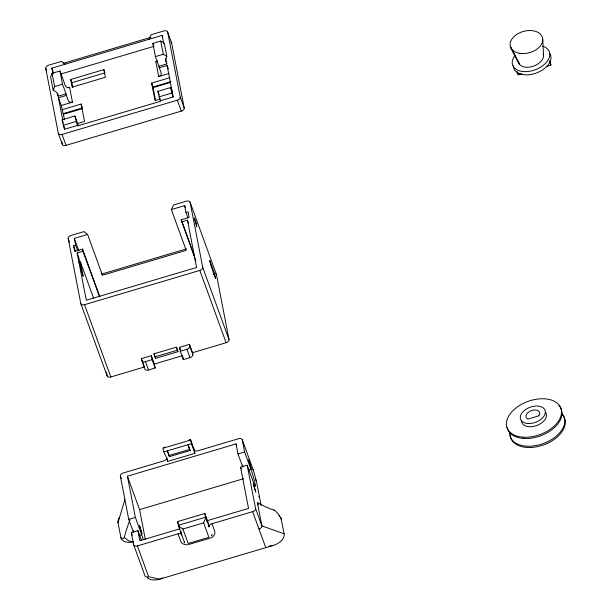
<?xml version="1.0" encoding="UTF-8"?>
<svg xmlns="http://www.w3.org/2000/svg" width="611" height="611" viewBox="0 0 611 611"><rect width="100%" height="100%" fill="white"/><g stroke="black" fill="none" stroke-linecap="round" stroke-linejoin="round"><path stroke-width="0.92" d="M211.941 535.549L211.91 534.64L211.78 535.236M119.634 517.189A13.014 8.012 -20 0 0 117.992 522.779L121.07 538.199L122.559 538.917L124.048 537.749L124.514 536.527A62.475 17.879 -78.8 0 1 129.914 520.037M117.992 522.779L124.835 499.638M52.08 73.335L50.644 76.963L53.203 90.176L56.739 92.33L58.144 96.187L66.026 93.85L62.513 84.211L59.962 70.991L52.08 73.335L54.639 86.548L53.203 90.176M158.913 66.248L155.408 56.609L152.849 43.396L160.731 41.059L164.275 43.205L166.826 56.426L165.39 60.054L166.795 63.911L158.913 66.248L161.098 72.976A3.467 2.719 -11 0 1 158.715 76.535L155.851 61.734A3.467 2.719 -11 0 0 157.378 60.894M148.885 39.325L151.07 34.766L163.924 30.94A3.467 2.139 -20 0 1 167.651 32.07L171.63 42.999L184.209 108.017A3.467 2.139 -20 0 1 181.299 111.118L66.019 145.365A3.467 2.139 -20 0 1 62.291 144.234L58.312 133.313L45.733 68.295A3.467 2.139 -20 0 1 48.643 65.194L61.497 61.375L65.117 64.208M141.378 358.642L144.776 368.845A3.467 2.139 -20 0 0 148.504 369.968L155.141 367.998L154.369 364.034L151.329 355.686L141.378 358.642L144.417 366.99L110.828 376.972A3.467 2.139 -20 0 1 107.101 375.841L80.789 303.552L68.211 238.534A3.467 2.139 -20 0 1 71.12 235.434L83.974 231.615L87.594 234.448L102.442 275.255L186.21 250.373L171.363 209.565L173.547 205.006L186.401 201.187A3.467 2.139 -20 0 1 190.128 202.31L216.439 274.606L229.026 339.624A3.467 2.139 -20 0 1 226.116 342.725L192.526 352.7L192.885 354.556A3.467 2.139 -20 0 1 189.975 357.649L183.338 359.627L180.298 351.272L179.535 347.308L189.486 344.352L192.526 352.7M274.591 510.368L273.972 510.04M203.639 522.856L205.586 518.265L204.891 513.492L177.526 521.618L178.718 526.247L182.903 529.019L203.639 522.856L208.893 537.313L188.173 543.469L182.903 529.019M188.83 440.256L189.937 439.462L190.601 439.767L194.183 449.65L194.901 453.354L167.529 461.481C169.01 459.312 158.837 447.29 165.077 447.107M162.77 577.953L159.601 579.175A13.014 8.012 -20 0 1 147.159 577.701M63.231 63.353L150.978 37.286M52.874 73.473L51.843 68.149L162.152 35.385L162.778 37.095M61.031 73.969L154.018 46.344M103.878 69.623L105.359 77.291L72.182 87.144L70.7 79.483L103.878 69.623L104.748 72.037M54.639 86.548L62.513 84.211M155.408 56.609L163.29 54.272L166.826 56.426M72.854 87.801L71.869 82.691L105.046 72.839M67.874 87.869L69.593 87.358L72.457 102.159L61.26 105.482L64.575 119.794M155.851 61.734L157.569 61.222M62.75 119.977L58.45 97.775L66.332 95.431L66.026 93.85M159.227 67.836L167.101 65.499L168.353 68.921M158.715 76.535L169.048 73.465M62.078 109.713L81.156 104.046L82.103 107.162M160.479 98.929L155.026 100.548L151.65 83.104L169.82 77.704M63.269 113.608L82.348 107.941M151.65 83.104L152.842 86.991L171.011 81.599M63.506 114.249L82.577 108.582M155.584 100.586L153.078 87.64L170.339 82.508M74.916 115.998L77.391 125.408L64.537 129.226L62.062 119.817L74.916 115.998L78.475 125.79M77.391 125.408L77.498 125.935L160.433 101.296L157.859 91.36L170.713 87.541L172.737 93.109M63.132 125.37L75.993 121.551M158.929 96.912L171.783 93.093L170.713 87.541M77.261 123.651L84.532 121.49L81.156 104.046M160.334 100.769L173.188 96.95L167.101 65.499M58.312 133.313A3.467 2.139 -20 0 0 62.039 134.443L177.327 100.189A3.467 2.139 -20 0 0 180.23 97.088L167.651 32.07M517.066 71.793L518.159 74.794L521.794 73.71M546.364 66.416L550.916 65.064L550.022 60.436M77.589 250.579L75.649 245.263L74.321 238.397L87.594 234.448M171.363 209.565L184.629 205.624L185.278 207.412M99.944 296.931L82.531 249.089L74.657 251.434L73.58 245.882L75.649 245.263M187.913 217.867L185.965 212.498L188.035 211.88L189.112 217.432L181.23 219.769L195.826 260.859M181.643 221.885L187.447 220.159L196.597 267.473L86.288 300.238L77.139 252.931L82.943 251.205L82.531 249.089M78.75 262.417L80.408 261.928L93.712 298.481M101.472 274.125L186.477 248.868M80.789 303.552A3.467 2.139 -20 0 0 84.517 304.683L199.805 270.429A3.467 2.139 -20 0 0 202.715 267.335L190.128 202.31M213.178 274.392L214.675 273.949L209.764 260.454L210.635 264.953L215.546 278.448L214.675 273.949M177.61 350.118L177.916 351.699L155.522 358.351L155.217 356.771L177.61 350.118L176.518 347.117M141.737 360.49A3.467 2.139 -20 0 0 145.464 361.62L152.101 359.65L151.329 355.686M180.298 351.272L186.935 349.301A3.467 2.139 -20 0 0 189.845 346.2L189.486 344.352M154.369 364.034L182.574 355.655M163.305 448.146L190.678 440.012L191.396 443.716L194.901 453.354M164.023 451.842L191.396 443.716M168.751 455.6L189.486 449.436L190.181 450.483L169.446 456.638L167.338 450.857L169.446 456.638M143.325 539.681A10.845 0.832 73.5 0 0 141.699 534.778L135.382 517.433L127.401 476.198L236.052 443.922L236.694 445.679M242.735 466.98L238 453.965L244.629 451.995L242.277 439.836A3.467 2.139 -20 0 0 238.55 438.706L197.911 450.781A3.467 2.139 -20 0 1 194.183 449.65M206.533 520.885L248.532 508.413L240.551 467.178L247.188 465.208L253.504 482.56A10.845 0.832 73.5 0 0 255.146 483.981A10.845 0.832 73.5 0 0 250.945 469.34L244.629 451.995M248.456 470.08L250.945 469.34M145.349 539.521L139.568 509.612L243.652 478.688M133.481 532.41L128.745 519.403L135.382 517.433M274.66 510.238L278.211 513.92L280.976 518.136L284.138 533.8A13.014 8.012 -20 0 1 273.232 545.424L159.601 579.175L148.61 576.746A3.467 2.139 -20 0 1 144.883 575.615L133.656 544.775L131.304 532.616L137.941 530.646L141.408 540.185M139.209 535.519L141.699 534.778M180.054 528.752L139.881 540.689L137.941 530.646M133.656 544.775A3.467 2.139 -20 0 0 137.383 545.906L178.022 533.831A3.467 2.139 -20 0 1 181.75 534.961L181.032 531.257M184.667 542.942L178.244 525.323L205.609 517.189L209.122 526.827A3.467 2.139 -20 0 1 212.025 523.726L252.664 511.651A3.467 2.139 -20 0 0 255.574 508.551L247.188 465.208M273.232 545.424L268.993 546.181M188.341 544.607L210.803 537.932A6.95 5.453 -11 0 0 214.912 531.807L212.025 523.726M133.099 541.85L128.883 540.979L124.247 537.497M284.138 533.8L261.89 525.903L255.574 508.551M184.682 542.591L184.354 542.079M511.285 48.513L519.396 64.14L510.62 47.207L518.876 63.216M549.556 61.314L550.916 65.064M180.23 97.088L184.209 108.017M177.327 100.189L181.299 111.118M171.783 93.093L173.188 96.95M152.849 43.396L153.804 46.001M157.859 91.36L159.15 94.919M152.842 86.991L153.078 87.64M187.447 220.159L188.539 223.16M202.715 267.335L229.026 339.624M199.805 270.429L226.116 342.725M181.23 219.769L194.13 255.207M242.277 439.836L253.504 470.676L256.505 481.636L261.08 505.305M240.551 467.178L241.185 468.912M252.664 511.651L265.762 547.639M189.845 346.2L192.885 354.556M186.935 349.301L189.975 357.649M179.535 347.308L180.444 349.813M177.916 351.699L176.281 347.201L153.88 353.853L155.522 358.351M70.7 79.483L71.869 82.691M59.962 70.991L65.339 85.769A3.467 2.719 -11 0 0 69.593 87.358M66.332 95.431L68.203 100.571A3.467 2.719 -11 0 0 72.457 102.159M51.843 68.149L53.715 73.297M190.181 450.483L188.073 444.701L189.486 449.436M154.125 353.769L155.217 356.771M58.45 97.775L61.26 105.482M152.101 359.65L155.141 367.998M45.733 68.295L46.65 70.815M62.062 119.817L63.185 122.903M204.891 513.492L208.404 523.131L209.122 526.827M145.464 361.62L148.504 369.968M62.039 134.443L66.019 145.365M82.943 251.205L99.387 296.381M74.321 238.397L78.872 250.892M177.526 521.618L179.435 526.881M77.139 252.931L78.773 257.43L81.538 271.704L83.172 276.203L80.408 261.928M73.58 245.882L75.512 251.197M178.022 533.831L181.009 541.873A6.95 5.453 -11 0 0 187.44 544.729M68.211 238.534L69.509 242.101M84.517 304.683L110.828 376.972M127.401 476.198L139.568 509.612M166.719 458.662A3.467 2.139 -20 0 1 163.908 460.885L123.269 472.952A3.467 2.139 -20 0 0 120.359 476.053L121.306 478.657M137.383 545.906L148.61 576.746M131.304 532.616L132.251 535.221M242.674 465.086L242.827 465.628M133.419 530.524L133.572 531.058M517.616 72.022L518.159 74.794M273.988 510.055A62.475 25.792 44.1 0 1 257.361 502.479L261.89 525.903A3.467 2.139 -20 0 1 258.98 529.004M162.152 35.385L163.695 43.358M165.772 58.625L166.795 63.911M160.731 41.059L163.29 54.272M236.052 443.922L238 453.965M184.629 205.624L185.965 212.498M182.727 356.45L183.338 359.627M166.994 458.708L167.529 461.481M57.633 93.544L58.144 96.187M64.002 126.446L64.537 129.226M61.749 141.446L62.291 144.234M106.39 372.145L107.101 375.841M120.359 476.053L128.745 519.403M542.774 39.753L543.546 55.884A13.014 8.012 -20 0 1 531.73 66.668A13.014 8.012 -20 0 1 518.571 62.215M561.815 413.387A28.641 17.627 -20 0 1 543.584 443.449A28.641 17.627 -20 0 1 509.673 432.779M559.004 405.673A28.641 17.627 -20 0 1 542.522 435.047A28.641 17.627 -20 0 1 507.077 427.41M563.281 415.908A28.641 17.627 -20 0 1 543.462 444.945A28.641 17.627 -20 0 1 510.154 434.856M561.715 414.09A28.641 17.627 -20 0 1 562.807 415.281M545.592 412.372A13.014 8.012 -20 0 1 536.321 425.668A13.014 8.012 -20 0 1 521.443 420.628M215.958 273.804A3.467 2.139 -20 0 1 216.439 274.606M542.583 46.184A19.521 12.021 -20 0 1 546.326 62.467A19.521 12.021 -20 0 1 520.778 71.189A19.521 12.021 -20 0 1 514.806 55.677M549.61 53.294A19.521 12.021 -20 0 1 535.702 73.236A19.521 12.021 -20 0 1 513.377 65.675M543.148 53.814A13.014 8.012 -20 0 1 543.454 54.822M170.79 41.96A3.467 2.139 -20 0 1 171.63 42.999M133.145 541.965A13.014 8.012 -20 0 1 120.802 537.321M278.891 515.791A13.014 8.012 -20 0 1 279.792 516.509M280.502 517.334A13.014 8.012 -20 0 1 281.32 519.258M258.247 504.9A43.58 3.353 73.5 0 1 257.361 502.494M252.572 469.599A3.467 2.139 -20 0 1 253.504 470.676M255.681 479.711A13.014 8.012 -20 0 1 256.505 481.636M258.873 497.148A15.672 12.296 -11 0 0 259.316 496.17A13.014 8.012 -20 0 1 259.408 497.239M139.407 525.391L141.912 533.655L139.407 525.391M248.654 459.953L251.159 468.217L248.654 459.953M253.26 483.744L255.765 492L253.26 483.744M538.749 415.824L527.889 419.054A7.156 4.407 -20 0 1 527.56 412.944A7.156 4.407 -20 0 1 536.809 410.195A7.156 4.407 -20 0 1 538.749 415.824M195.902 222.381L194.267 217.883L196.773 226.88L195.902 222.381M523.215 437.171A28.641 17.627 -20 0 0 561.349 409.866A28.641 17.627 -20 0 0 517.364 406.957A28.641 17.627 -20 0 0 523.215 437.171M527.912 423.499A13.014 8.012 -20 0 0 545.249 411.088A13.014 8.012 -20 0 0 525.254 409.767A13.014 8.012 -20 0 0 527.912 423.499M520.037 53.378A16.665 11.051 -15.3 0 0 542.66 38.302A16.665 11.051 -15.3 0 0 516.623 34.499A16.665 11.051 -15.3 0 0 520.037 53.378"/></g></svg>
